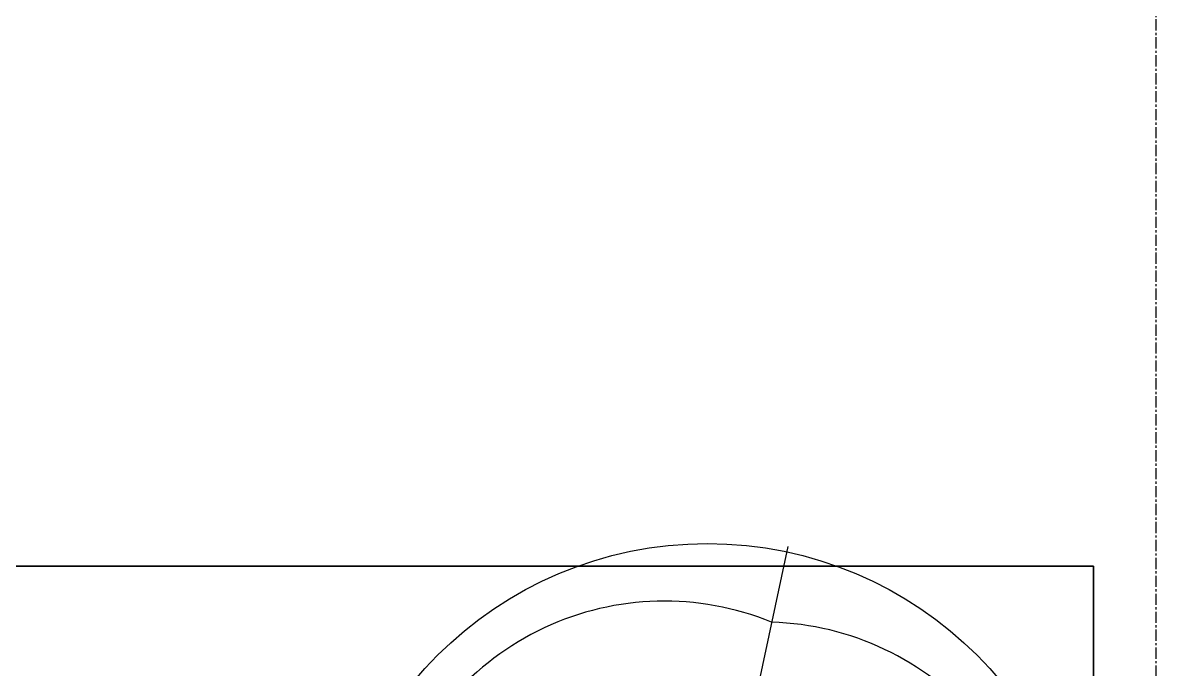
# Model space of a CAD drawing. Extents: x -668440 to 1010955, y -1678500 to 210463.
# Drawn here: x -629271 to -628009, y -1043728 to -1043008 of the extents above; entities that cross this region are included whole.
import ezdxf

# ---------------------------------------------------------------- set-up
doc = ezdxf.new("R2010")
doc.units = 0
doc.header["$MEASUREMENT"] = 0
doc.linetypes.add('CENTER', pattern=[2, 1.25, -0.25, 0.25, -0.25])
doc.layers.get('0').update_dxf_attribs({"color": 3, "linetype": 'CONTINUOUS'})
for name, color, linetype in [('100', 5, 'CENTER'), ('C400-N19-6M22_d', 7, 'CONTINUOUS'), ('cwr_d', 7, 'CONTINUOUS'), ('注記', 3, 'CONTINUOUS')]:
    doc.layers.add(name, color=color, linetype=linetype)

# ---------------------------------------------------------------- blocks, each defined once
blk = doc.blocks.new('tc02')
at = {"layer": '注記', "color": 4}
blk.add_line((-18602.46, 32824.25), (-18602.46, 32699.28), dxfattribs=at)
blk.add_circle((-18602.46, 32781.12), 42.5, dxfattribs=at)
at = {"layer": '注記', "color": 4, "linetype": 'Continuous'}
for centre, start, end in [((-18608.09, 32784.6), 79.7178, 174.5159), ((-18596.83, 32784.6), 5.4841, 100.2821)]:
    blk.add_arc(centre, 31.52, start, end, dxfattribs=at)
blk = doc.blocks.new('剛接合部C1Y')
at = {"layer": '100'}
blk.add_line((-229870.77238, -411532.4084), (-229870.77238, -407799.07507), dxfattribs=at)
at = {"layer": 'C400-N19-6M22_d'}
for p, q in [((-229877.77238, -408986.07507), (-230077.77238, -408986.07507)), ((-229877.77238, -409126.07507), (-229877.77238, -408986.07507))]:
    blk.add_line(p, q, dxfattribs=at)
at = {"layer": 'cwr_d'}
for p, q in [((-230077.77238, -408986.07507), (-229877.77238, -408986.07507)), ((-229877.77238, -408986.07507), (-229877.77238, -409126.07507))]:
    blk.add_line(p, q, dxfattribs=at)
at = {"rotation": 348.0238675557966}
blk.add_blockref('tc02', (-218525.43047, -444953.77087, 500), dxfattribs=at)

msp = doc.modelspace()

# ---------------------------------------------------------------- block references
at = {"xscale": 10, "yscale": 10, "zscale": 10}
msp.add_blockref('剛接合部C1Y', (1670698.6842, 3046247.35843, 5600), dxfattribs=at)

doc.saveas('drawing.dxf')
